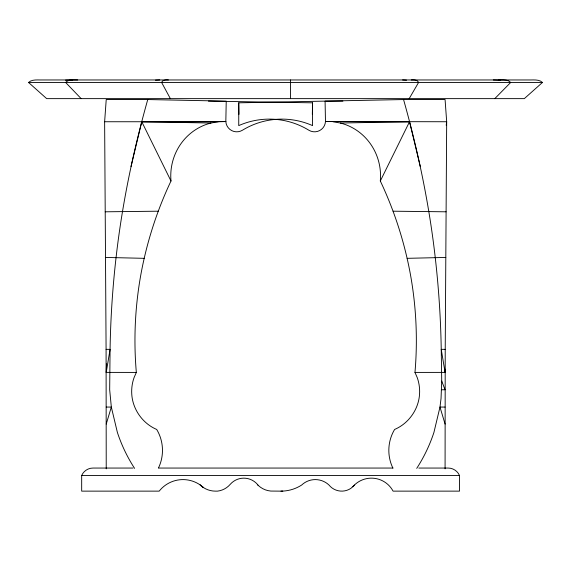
<?xml version="1.0" encoding="UTF-8"?>
<svg xmlns="http://www.w3.org/2000/svg" width="571" height="571" viewBox="0 0 571 571"><rect width="100%" height="100%" fill="white"/><g stroke="black" fill="none" stroke-linecap="round" stroke-linejoin="round"><path stroke-width="0.86" d="M445.08 468.841L445.223 349.352A944.605 0.749 -89.6 0 1 445.808 257.435L446.679 121.744L445.08 99.554L403.554 99.554L238.742 102.823L238.742 125.613A75.629 75.629 0 0 1 308.847 130.217A10.942 10.942 0 0 0 325.477 121.566L334.356 121.566M416.716 468.384A155.776 155.776 0 0 0 433.931 432.411L439.984 407.066L441.048 398.444L441.718 381.078L441.233 349.352A944.605 944.591 -7.2 0 0 435.23 257.435C429.171 204.025 418.136 151.272 403.554 99.554M208.394 101.138L312.565 102.823L312.565 125.613A75.629 75.629 0 0 0 242.461 130.217A10.942 10.942 0 0 1 225.83 121.566L226.23 101.138L147.753 99.554L106.227 99.554L104.629 121.744L105.507 257.435A944.605 0.749 89.6 0 1 106.085 349.352L106.227 468.841M312.337 114.35L312.565 102.823M290.439 98.633L290.525 79.961M446.208 125.285L446.679 121.744L325.477 121.566L325.085 101.138L342.914 101.138M216.951 121.566L225.83 121.566L218.336 121.751L210.949 123.029A54.431 52.568 89.8 0 0 170.993 181C156.954 210.656 146.811 242.125 140.894 274.394A371.428 371.236 10.4 0 0 136.333 372.42L106.227 372.392L110.075 349.352A944.605 944.591 7.2 0 1 116.077 257.435C122.137 204.025 133.171 151.272 147.753 99.554M131.009 166.539L141.779 121.744L225.83 121.566M106.227 424.082L111.331 407.066L109.682 389.765L110.075 349.352L106.085 349.352M28.55 82.467C31.997 79.055 38.093 80.126 42.625 79.961L528.375 79.961C532.907 80.126 539.003 79.055 542.45 82.467L524.321 98.633L46.679 98.633L28.55 82.467L542.45 82.467M136.333 372.42L134.071 377.609A41.312 41.312 0 0 0 131.765 394.325C132.757 409.493 142.714 423.525 156.704 429.456A40.784 40.784 0 0 1 158.438 468.056M257.964 485.129L257.45 484.394A18.029 18.029 0 0 0 230.177 484.394A19.899 19.899 0 0 1 217.522 491.131L215.403 491.131A21.848 21.848 0 0 1 203.433 487.563L200.15 484.922A30.306 30.306 0 0 0 159.195 491.131L81.674 491.131L81.674 475.515C83.523 471.075 88.155 468.013 92.966 468.056L133.029 468.056M392.869 468.056A40.784 40.784 0 0 1 394.604 429.456C408.593 423.525 418.55 409.493 419.542 394.325A41.312 41.312 0 0 0 417.237 377.609L414.974 372.42A371.428 371.236 -10.4 0 0 410.413 274.394C404.496 242.125 394.354 210.656 380.315 181L409.528 121.744L325.477 121.566M409.186 98.633L418.579 82.467C417.594 79.712 413.725 79.797 411.284 79.961M354.505 485.043L350.929 488.326A16.416 16.416 0 0 1 328.989 485.043A19.849 19.849 0 0 0 301.659 485.043A38.236 38.236 0 0 1 280.968 491.139L270.797 491.06A20.941 20.941 0 0 1 258.313 485.486L257.335 484.501M352.771 486.877L355.269 484.244A24.517 24.517 0 0 1 393.076 491.131L459.498 491.131L459.498 475.515C457.649 471.075 453.017 468.013 448.206 468.056L418.828 468.056M494.793 98.633L510.681 82.467C507.876 79.155 502.316 80.076 498.347 79.961M155.462 80.168L159.716 79.961M65.465 80.168L72.653 79.961M402.584 79.961L406.545 80.168M493.323 79.961L500.346 80.168M407.137 258.328L445.808 257.435M280.968 491.139L282.788 491.089M332.972 121.751L340.359 123.029L409.528 121.744L420.299 166.539M158.217 211.199L105.214 211.805M414.974 372.42L445.08 372.392A371.428 2.148 88.2 0 0 444.973 368.98M104.629 121.744L218.336 121.751M446.094 211.805L393.091 211.199M105.507 257.435L144.17 258.328M445.223 349.352L441.233 349.352L445.08 372.392M441.626 389.765L445.08 389.765L441.718 381.078M106.227 407.066L111.331 407.066L117.376 432.411A155.776 155.776 0 0 0 134.592 468.384M445.08 407.066L439.984 407.066L445.08 424.082M158.845 468.056L393.005 468.056M81.674 475.515L459.498 475.515M210.949 123.029L141.779 121.744L170.993 181M77.677 79.961C73.802 80.061 68.327 79.176 65.629 82.467L81.146 98.633M168.416 79.961C166.104 79.754 162.442 79.804 161.629 82.467L170.365 98.633M202.284 486.756L203.433 487.563M203.397 487.534L200.15 484.922L201.185 485.871M238.742 102.823L238.971 114.35M106.227 372.42A371.428 2.148 -88.2 0 1 106.499 363.813M340.359 123.029A54.431 52.568 -89.8 0 1 380.315 181"/></g></svg>
